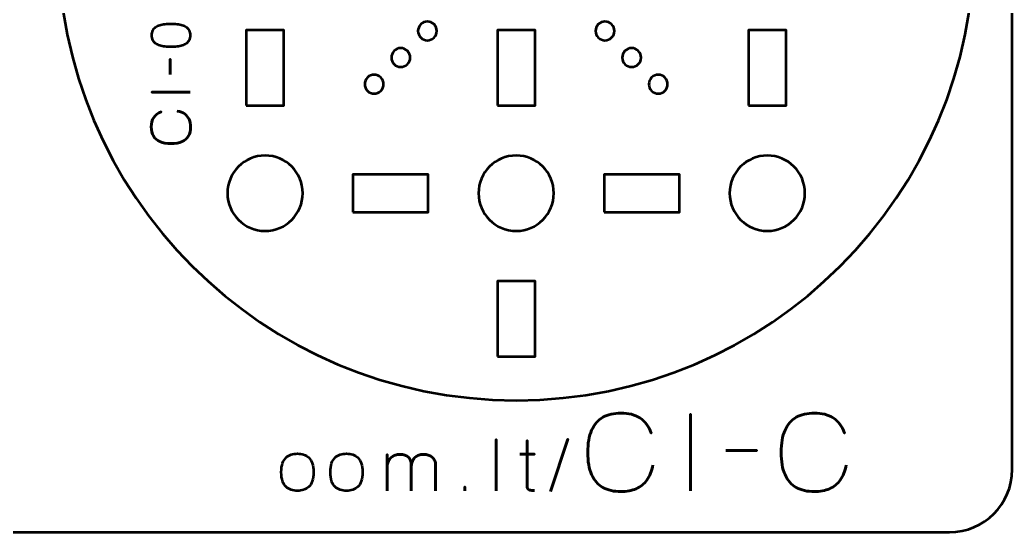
# Model space of a CAD drawing. Header units: centimetres. Extents: x -21 to 0, y -29.7 to 0.
# Drawn here: x -7.9 to 0, y -29.7 to -25.62 of the extents above; entities that cross this region are included whole.
import ezdxf

# ---------------------------------------------------------------- set-up
doc = ezdxf.new("R2010")
doc.units = ezdxf.units.CM
doc.header["$MEASUREMENT"] = 0
doc.layers.add('Layer 1', color=7, linetype='Continuous')

msp = doc.modelspace()

# ---------------------------------------------------------------- linework, layer by layer
at = {"layer": 'Layer 1', "color": 22, "lineweight": 53}
msp.add_open_spline([(-21.00003, -29.19995), (-21.00003, -29.19995), (-21.00003, -0.49992), (-21.00003, -0.49992), (-21.00003, -0.49992), (-21.00003, -0.22295), (-20.77694, 0.00004), (-20.49994, 0.00004), (-20.49994, 0.00004), (-20.49994, 0.00004), (-0.50008, 0.00004), (-0.50008, 0.00004), (-0.50008, 0.00004), (-0.22294, 0.00004), (0.00002, -0.22295), (0.00002, -0.49992), (0.00002, -0.49992), (0.00002, -0.49992), (0.00002, -29.19995), (0.00002, -29.19995), (0.00002, -29.19995), (0.00002, -29.47695), (-0.22294, -29.70004), (-0.50008, -29.70004), (-0.50008, -29.70004), (-0.50008, -29.70004), (-20.49994, -29.70004), (-20.49994, -29.70004), (-20.49994, -29.70004), (-20.77694, -29.70004), (-21.00003, -29.47695), (-21.00003, -29.19995)], degree=3, knots=[0, 0, 0, 0, 0.125, 0.125, 0.125, 0.125, 0.25, 0.25, 0.25, 0.25, 0.375, 0.375, 0.375, 0.375, 0.5, 0.5, 0.5, 0.5, 0.625, 0.625, 0.625, 0.625, 0.75, 0.75, 0.75, 0.75, 0.875, 0.875, 0.875, 0.875, 1, 1, 1, 1], dxfattribs=at)
at = {"layer": 'Layer 1', "color": 2, "lineweight": 53}
msp.add_open_spline([(-7.59998, -24.99996), (-7.59998, -22.98449), (-5.96548, -21.34999), (-3.94996, -21.34999), (-3.94996, -21.34999), (-1.93449, -21.34999), (-0.29998, -22.98449), (-0.29998, -24.99996), (-0.29998, -24.99996), (-0.29998, -27.01548), (-1.93449, -28.64999), (-3.94996, -28.64999), (-3.94996, -28.64999), (-5.96548, -28.64999), (-7.59998, -27.01548), (-7.59998, -24.99996)], degree=3, knots=[0, 0, 0, 0, 0.25, 0.25, 0.25, 0.25, 0.5, 0.5, 0.5, 0.5, 0.75, 0.75, 0.75, 0.75, 1, 1, 1, 1], dxfattribs=at)
at = {"layer": 'Layer 1', "color": 30, "lineweight": 53}
for points, knots in [([(-6.5472, -25.74175), (-6.54727, -25.72694), (-6.54988, -25.71417), (-6.55496, -25.70351), (-6.55496, -25.70351), (-6.56004, -25.69293), (-6.56731, -25.68411), (-6.57655, -25.67706), (-6.57655, -25.67706), (-6.58586, -25.67007), (-6.59687, -25.66457), (-6.60957, -25.66048), (-6.60957, -25.66048), (-6.62227, -25.65645), (-6.63617, -25.65356), (-6.65141, -25.65194), (-6.65141, -25.65194), (-6.66665, -25.65024), (-6.68267, -25.6494), (-6.6996, -25.64947), (-6.6996, -25.64947), (-6.71646, -25.6494), (-6.73248, -25.65024), (-6.74765, -25.65194), (-6.74765, -25.65194), (-6.76282, -25.65356), (-6.77679, -25.65645), (-6.78949, -25.66048), (-6.78949, -25.66048), (-6.80212, -25.66457), (-6.81312, -25.67007), (-6.82251, -25.67706), (-6.82251, -25.67706), (-6.83182, -25.68411), (-6.83909, -25.69293), (-6.84417, -25.70351), (-6.84417, -25.70351), (-6.84932, -25.71417), (-6.85193, -25.72694), (-6.852, -25.74175), (-6.852, -25.74175), (-6.85193, -25.75657), (-6.84932, -25.76934), (-6.84417, -25.78), (-6.84417, -25.78), (-6.83909, -25.79058), (-6.83182, -25.7994), (-6.82251, -25.80645), (-6.82251, -25.80645), (-6.81312, -25.81344), (-6.80212, -25.81894), (-6.78949, -25.82303), (-6.78949, -25.82303), (-6.77679, -25.82706), (-6.76282, -25.82995), (-6.74765, -25.83157), (-6.74765, -25.83157), (-6.73248, -25.83326), (-6.71646, -25.83411), (-6.6996, -25.83404), (-6.6996, -25.83404), (-6.68267, -25.83411), (-6.66665, -25.83326), (-6.65141, -25.83157), (-6.65141, -25.83157), (-6.63617, -25.82995), (-6.62227, -25.82706), (-6.60957, -25.82303), (-6.60957, -25.82303), (-6.59687, -25.81894), (-6.58586, -25.81344), (-6.57655, -25.80645), (-6.57655, -25.80645), (-6.56731, -25.7994), (-6.56004, -25.79058), (-6.55496, -25.78), (-6.55496, -25.78), (-6.54988, -25.76934), (-6.54727, -25.75657), (-6.5472, -25.74175)], [0, 0, 0, 0, 0.05, 0.05, 0.05, 0.05, 0.1, 0.1, 0.1, 0.1, 0.15, 0.15, 0.15, 0.15, 0.2, 0.2, 0.2, 0.2, 0.25, 0.25, 0.25, 0.25, 0.3, 0.3, 0.3, 0.3, 0.35, 0.35, 0.35, 0.35, 0.4, 0.4, 0.4, 0.4, 0.45, 0.45, 0.45, 0.45, 0.5, 0.5, 0.5, 0.5, 0.55, 0.55, 0.55, 0.55, 0.6, 0.6, 0.6, 0.6, 0.65, 0.65, 0.65, 0.65, 0.7, 0.7, 0.7, 0.7, 0.75, 0.75, 0.75, 0.75, 0.8, 0.8, 0.8, 0.8, 0.85, 0.85, 0.85, 0.85, 0.9, 0.9, 0.9, 0.9, 0.95, 0.95, 0.95, 0.95, 1, 1, 1, 1]), ([(-6.5472, -25.74175), (-6.54727, -25.72694), (-6.54988, -25.71417), (-6.55496, -25.70351), (-6.55496, -25.70351), (-6.56004, -25.69293), (-6.56731, -25.68411), (-6.57655, -25.67706), (-6.57655, -25.67706), (-6.58586, -25.67007), (-6.59687, -25.66457), (-6.60957, -25.66048), (-6.60957, -25.66048), (-6.62227, -25.65645), (-6.63617, -25.65356), (-6.65141, -25.65194), (-6.65141, -25.65194), (-6.66665, -25.65024), (-6.68267, -25.6494), (-6.6996, -25.64947), (-6.6996, -25.64947), (-6.71646, -25.6494), (-6.73248, -25.65024), (-6.74765, -25.65194), (-6.74765, -25.65194), (-6.76282, -25.65356), (-6.77679, -25.65645), (-6.78949, -25.66048), (-6.78949, -25.66048), (-6.80212, -25.66457), (-6.81312, -25.67007), (-6.82251, -25.67706), (-6.82251, -25.67706), (-6.83182, -25.68411), (-6.83909, -25.69293), (-6.84417, -25.70351), (-6.84417, -25.70351), (-6.84932, -25.71417), (-6.85193, -25.72694), (-6.852, -25.74175), (-6.852, -25.74175), (-6.85193, -25.75657), (-6.84932, -25.76934), (-6.84417, -25.78), (-6.84417, -25.78), (-6.83909, -25.79058), (-6.83182, -25.7994), (-6.82251, -25.80645), (-6.82251, -25.80645), (-6.81312, -25.81344), (-6.80212, -25.81894), (-6.78949, -25.82303), (-6.78949, -25.82303), (-6.77679, -25.82706), (-6.76282, -25.82995), (-6.74765, -25.83157), (-6.74765, -25.83157), (-6.73248, -25.83326), (-6.71646, -25.83411), (-6.6996, -25.83404), (-6.6996, -25.83404), (-6.68267, -25.83411), (-6.66665, -25.83326), (-6.65141, -25.83157), (-6.65141, -25.83157), (-6.63617, -25.82995), (-6.62227, -25.82706), (-6.60957, -25.82303), (-6.60957, -25.82303), (-6.59687, -25.81894), (-6.58586, -25.81344), (-6.57655, -25.80645), (-6.57655, -25.80645), (-6.56731, -25.7994), (-6.56004, -25.79058), (-6.55496, -25.78), (-6.55496, -25.78), (-6.54988, -25.76934), (-6.54727, -25.75657), (-6.5472, -25.74175)], [0, 0, 0, 0, 0.05, 0.05, 0.05, 0.05, 0.1, 0.1, 0.1, 0.1, 0.15, 0.15, 0.15, 0.15, 0.2, 0.2, 0.2, 0.2, 0.25, 0.25, 0.25, 0.25, 0.3, 0.3, 0.3, 0.3, 0.35, 0.35, 0.35, 0.35, 0.4, 0.4, 0.4, 0.4, 0.45, 0.45, 0.45, 0.45, 0.5, 0.5, 0.5, 0.5, 0.55, 0.55, 0.55, 0.55, 0.6, 0.6, 0.6, 0.6, 0.65, 0.65, 0.65, 0.65, 0.7, 0.7, 0.7, 0.7, 0.75, 0.75, 0.75, 0.75, 0.8, 0.8, 0.8, 0.8, 0.85, 0.85, 0.85, 0.85, 0.9, 0.9, 0.9, 0.9, 0.95, 0.95, 0.95, 0.95, 1, 1, 1, 1]), ([(-6.7068, -26.05417), (-6.7068, -26.05417), (-6.7068, -25.93098), (-6.7068, -25.93098), (-6.7068, -25.93098), (-6.7068, -25.93098), (-6.7068, -26.05417), (-6.7068, -26.05417)], [0, 0, 0, 0, 0.5, 0.5, 0.5, 0.5, 1, 1, 1, 1]), ([(-6.5472, -26.19514), (-6.5472, -26.19514), (-6.85242, -26.19514), (-6.85242, -26.19514), (-6.85242, -26.19514), (-6.85242, -26.19514), (-6.5472, -26.19514), (-6.5472, -26.19514)], [0, 0, 0, 0, 0.5, 0.5, 0.5, 0.5, 1, 1, 1, 1]), ([(-6.64965, -26.345), (-6.62545, -26.34952), (-6.60548, -26.35742), (-6.58982, -26.3685), (-6.58982, -26.3685), (-6.57422, -26.37964), (-6.56265, -26.3939), (-6.5551, -26.41125), (-6.5551, -26.41125), (-6.54755, -26.42854), (-6.54374, -26.44886), (-6.54381, -26.472), (-6.54381, -26.472), (-6.54374, -26.50015), (-6.54918, -26.52407), (-6.56025, -26.54369), (-6.56025, -26.54369), (-6.57126, -26.5633), (-6.58826, -26.57826), (-6.61133, -26.58856), (-6.61133, -26.58856), (-6.63441, -26.59886), (-6.66397, -26.60401), (-6.70002, -26.60408), (-6.70002, -26.60408), (-6.73593, -26.60401), (-6.76543, -26.59886), (-6.7885, -26.58856), (-6.7885, -26.58856), (-6.81157, -26.57826), (-6.82864, -26.5633), (-6.83972, -26.54369), (-6.83972, -26.54369), (-6.8508, -26.52407), (-6.8563, -26.50015), (-6.85623, -26.472), (-6.85623, -26.472), (-6.8563, -26.44187), (-6.84988, -26.41662), (-6.83697, -26.3963), (-6.83697, -26.3963), (-6.82406, -26.37605), (-6.80409, -26.36116), (-6.77707, -26.35178), (-6.77707, -26.35178), (-6.80409, -26.36116), (-6.82406, -26.37605), (-6.83697, -26.3963), (-6.83697, -26.3963), (-6.84988, -26.41662), (-6.8563, -26.44187), (-6.85623, -26.472), (-6.85623, -26.472), (-6.8563, -26.50015), (-6.8508, -26.52407), (-6.83972, -26.54369), (-6.83972, -26.54369), (-6.82864, -26.5633), (-6.81157, -26.57826), (-6.7885, -26.58856), (-6.7885, -26.58856), (-6.76543, -26.59886), (-6.73593, -26.60401), (-6.70002, -26.60408), (-6.70002, -26.60408), (-6.66397, -26.60401), (-6.63441, -26.59886), (-6.61133, -26.58856), (-6.61133, -26.58856), (-6.58826, -26.57826), (-6.57126, -26.5633), (-6.56025, -26.54369), (-6.56025, -26.54369), (-6.54918, -26.52407), (-6.54374, -26.50015), (-6.54381, -26.472), (-6.54381, -26.472), (-6.54374, -26.44886), (-6.54755, -26.42854), (-6.5551, -26.41125), (-6.5551, -26.41125), (-6.56265, -26.3939), (-6.57422, -26.37964), (-6.58982, -26.3685), (-6.58982, -26.3685), (-6.60548, -26.35742), (-6.62545, -26.34952), (-6.64965, -26.345)], [0, 0, 0, 0, 0.0454545, 0.0454545, 0.0454545, 0.0454545, 0.0909091, 0.0909091, 0.0909091, 0.0909091, 0.1363636, 0.1363636, 0.1363636, 0.1363636, 0.1818182, 0.1818182, 0.1818182, 0.1818182, 0.2272727, 0.2272727, 0.2272727, 0.2272727, 0.2727273, 0.2727273, 0.2727273, 0.2727273, 0.3181818, 0.3181818, 0.3181818, 0.3181818, 0.3636364, 0.3636364, 0.3636364, 0.3636364, 0.4090909, 0.4090909, 0.4090909, 0.4090909, 0.4545455, 0.4545455, 0.4545455, 0.4545455, 0.5, 0.5, 0.5, 0.5, 0.5454545, 0.5454545, 0.5454545, 0.5454545, 0.5909091, 0.5909091, 0.5909091, 0.5909091, 0.6363636, 0.6363636, 0.6363636, 0.6363636, 0.6818182, 0.6818182, 0.6818182, 0.6818182, 0.7272727, 0.7272727, 0.7272727, 0.7272727, 0.7727273, 0.7727273, 0.7727273, 0.7727273, 0.8181818, 0.8181818, 0.8181818, 0.8181818, 0.8636364, 0.8636364, 0.8636364, 0.8636364, 0.9090909, 0.9090909, 0.9090909, 0.9090909, 0.9545455, 0.9545455, 0.9545455, 0.9545455, 1, 1, 1, 1]), ([(-2.86186, -29.16503), (-2.87089, -29.21343), (-2.88669, -29.25336), (-2.90885, -29.28469), (-2.90885, -29.28469), (-2.93114, -29.31587), (-2.95965, -29.33902), (-2.99436, -29.35412), (-2.99436, -29.35412), (-3.02893, -29.36921), (-3.06957, -29.37683), (-3.11586, -29.37669), (-3.11586, -29.37669), (-3.17216, -29.37683), (-3.22, -29.36597), (-3.25923, -29.34381), (-3.25923, -29.34381), (-3.29846, -29.3218), (-3.32837, -29.28779), (-3.34898, -29.24165), (-3.34898, -29.24165), (-3.36958, -29.19551), (-3.37988, -29.13638), (-3.38002, -29.06427), (-3.38002, -29.06427), (-3.37988, -28.99245), (-3.36958, -28.93346), (-3.34898, -28.88732), (-3.34898, -28.88732), (-3.32837, -28.84117), (-3.29846, -28.80703), (-3.25923, -28.78487), (-3.25923, -28.78487), (-3.22, -28.76272), (-3.17216, -28.75171), (-3.11586, -28.75185), (-3.11586, -28.75185), (-3.0556, -28.75171), (-3.00509, -28.76455), (-2.96445, -28.79037), (-2.96445, -28.79037), (-2.92395, -28.8162), (-2.89417, -28.85613), (-2.8754, -28.91018), (-2.8754, -28.91018), (-2.89417, -28.85613), (-2.92395, -28.8162), (-2.96445, -28.79037), (-2.96445, -28.79037), (-3.00509, -28.76455), (-3.0556, -28.75171), (-3.11586, -28.75185), (-3.11586, -28.75185), (-3.17216, -28.75171), (-3.22, -28.76272), (-3.25923, -28.78487), (-3.25923, -28.78487), (-3.29846, -28.80703), (-3.32837, -28.84117), (-3.34898, -28.88732), (-3.34898, -28.88732), (-3.36958, -28.93346), (-3.37988, -28.99245), (-3.38002, -29.06427), (-3.38002, -29.06427), (-3.37988, -29.13638), (-3.36958, -29.19551), (-3.34898, -29.24165), (-3.34898, -29.24165), (-3.32837, -29.28779), (-3.29846, -29.3218), (-3.25923, -29.34381), (-3.25923, -29.34381), (-3.22, -29.36597), (-3.17216, -29.37683), (-3.11586, -29.37669), (-3.11586, -29.37669), (-3.06957, -29.37683), (-3.02893, -29.36921), (-2.99436, -29.35412), (-2.99436, -29.35412), (-2.95965, -29.33902), (-2.93114, -29.31587), (-2.90885, -29.28469), (-2.90885, -29.28469), (-2.88669, -29.25336), (-2.87089, -29.21343), (-2.86186, -29.16503)], [0, 0, 0, 0, 0.0454545, 0.0454545, 0.0454545, 0.0454545, 0.0909091, 0.0909091, 0.0909091, 0.0909091, 0.1363636, 0.1363636, 0.1363636, 0.1363636, 0.1818182, 0.1818182, 0.1818182, 0.1818182, 0.2272727, 0.2272727, 0.2272727, 0.2272727, 0.2727273, 0.2727273, 0.2727273, 0.2727273, 0.3181818, 0.3181818, 0.3181818, 0.3181818, 0.3636364, 0.3636364, 0.3636364, 0.3636364, 0.4090909, 0.4090909, 0.4090909, 0.4090909, 0.4545455, 0.4545455, 0.4545455, 0.4545455, 0.5, 0.5, 0.5, 0.5, 0.5454545, 0.5454545, 0.5454545, 0.5454545, 0.5909091, 0.5909091, 0.5909091, 0.5909091, 0.6363636, 0.6363636, 0.6363636, 0.6363636, 0.6818182, 0.6818182, 0.6818182, 0.6818182, 0.7272727, 0.7272727, 0.7272727, 0.7272727, 0.7727273, 0.7727273, 0.7727273, 0.7727273, 0.8181818, 0.8181818, 0.8181818, 0.8181818, 0.8636364, 0.8636364, 0.8636364, 0.8636364, 0.9090909, 0.9090909, 0.9090909, 0.9090909, 0.9545455, 0.9545455, 0.9545455, 0.9545455, 1, 1, 1, 1]), ([(-2.56214, -29.36992), (-2.56214, -29.36992), (-2.56214, -28.75947), (-2.56214, -28.75947), (-2.56214, -28.75947), (-2.56214, -28.75947), (-2.56214, -29.36992), (-2.56214, -29.36992)], [0, 0, 0, 0, 0.5, 0.5, 0.5, 0.5, 1, 1, 1, 1]), ([(-1.32177, -29.16503), (-1.3308, -29.21343), (-1.3466, -29.25336), (-1.36876, -29.28469), (-1.36876, -29.28469), (-1.39105, -29.31587), (-1.41956, -29.33902), (-1.45427, -29.35412), (-1.45427, -29.35412), (-1.48884, -29.36921), (-1.52948, -29.37683), (-1.57577, -29.37669), (-1.57577, -29.37669), (-1.63207, -29.37683), (-1.67991, -29.36597), (-1.71914, -29.34381), (-1.71914, -29.34381), (-1.75837, -29.3218), (-1.78828, -29.28779), (-1.80889, -29.24165), (-1.80889, -29.24165), (-1.82949, -29.19551), (-1.83979, -29.13638), (-1.83993, -29.06427), (-1.83993, -29.06427), (-1.83979, -28.99245), (-1.82949, -28.93346), (-1.80889, -28.88732), (-1.80889, -28.88732), (-1.78828, -28.84117), (-1.75837, -28.80703), (-1.71914, -28.78487), (-1.71914, -28.78487), (-1.67991, -28.76272), (-1.63207, -28.75171), (-1.57577, -28.75185), (-1.57577, -28.75185), (-1.51551, -28.75171), (-1.465, -28.76455), (-1.42436, -28.79037), (-1.42436, -28.79037), (-1.38386, -28.8162), (-1.35408, -28.85613), (-1.33531, -28.91018), (-1.33531, -28.91018), (-1.35408, -28.85613), (-1.38386, -28.8162), (-1.42436, -28.79037), (-1.42436, -28.79037), (-1.465, -28.76455), (-1.51551, -28.75171), (-1.57577, -28.75185), (-1.57577, -28.75185), (-1.63207, -28.75171), (-1.67991, -28.76272), (-1.71914, -28.78487), (-1.71914, -28.78487), (-1.75837, -28.80703), (-1.78828, -28.84117), (-1.80889, -28.88732), (-1.80889, -28.88732), (-1.82949, -28.93346), (-1.83979, -28.99245), (-1.83993, -29.06427), (-1.83993, -29.06427), (-1.83979, -29.13638), (-1.82949, -29.19551), (-1.80889, -29.24165), (-1.80889, -29.24165), (-1.78828, -29.28779), (-1.75837, -29.3218), (-1.71914, -29.34381), (-1.71914, -29.34381), (-1.67991, -29.36597), (-1.63207, -29.37683), (-1.57577, -29.37669), (-1.57577, -29.37669), (-1.52948, -29.37683), (-1.48884, -29.36921), (-1.45427, -29.35412), (-1.45427, -29.35412), (-1.41956, -29.33902), (-1.39105, -29.31587), (-1.36876, -29.28469), (-1.36876, -29.28469), (-1.3466, -29.25336), (-1.3308, -29.21343), (-1.32177, -29.16503)], [0, 0, 0, 0, 0.0454545, 0.0454545, 0.0454545, 0.0454545, 0.0909091, 0.0909091, 0.0909091, 0.0909091, 0.1363636, 0.1363636, 0.1363636, 0.1363636, 0.1818182, 0.1818182, 0.1818182, 0.1818182, 0.2272727, 0.2272727, 0.2272727, 0.2272727, 0.2727273, 0.2727273, 0.2727273, 0.2727273, 0.3181818, 0.3181818, 0.3181818, 0.3181818, 0.3636364, 0.3636364, 0.3636364, 0.3636364, 0.4090909, 0.4090909, 0.4090909, 0.4090909, 0.4545455, 0.4545455, 0.4545455, 0.4545455, 0.5, 0.5, 0.5, 0.5, 0.5454545, 0.5454545, 0.5454545, 0.5454545, 0.5909091, 0.5909091, 0.5909091, 0.5909091, 0.6363636, 0.6363636, 0.6363636, 0.6363636, 0.6818182, 0.6818182, 0.6818182, 0.6818182, 0.7272727, 0.7272727, 0.7272727, 0.7272727, 0.7727273, 0.7727273, 0.7727273, 0.7727273, 0.8181818, 0.8181818, 0.8181818, 0.8181818, 0.8636364, 0.8636364, 0.8636364, 0.8636364, 0.9090909, 0.9090909, 0.9090909, 0.9090909, 0.9545455, 0.9545455, 0.9545455, 0.9545455, 1, 1, 1, 1]), ([(-4.10985, -29.36992), (-4.10985, -29.36992), (-4.10985, -28.96296), (-4.10985, -28.96296), (-4.10985, -28.96296), (-4.10985, -28.96296), (-4.10985, -29.36992), (-4.10985, -29.36992)], [0, 0, 0, 0, 0.5, 0.5, 0.5, 0.5, 1, 1, 1, 1]), ([(-3.80505, -29.3671), (-3.81201, -29.36766), (-3.81897, -29.36785), (-3.82575, -29.36766), (-3.82575, -29.36766), (-3.83252, -29.36747), (-3.83864, -29.36644), (-3.84419, -29.36437), (-3.84419, -29.36437), (-3.84974, -29.36239), (-3.85416, -29.35882), (-3.85754, -29.35374), (-3.85754, -29.35374), (-3.86084, -29.34866), (-3.86253, -29.34142), (-3.86262, -29.3321), (-3.86262, -29.3321), (-3.86262, -29.32768), (-3.86262, -29.32016), (-3.86262, -29.30962), (-3.86262, -29.30962), (-3.86262, -29.29899), (-3.86262, -29.28619), (-3.86262, -29.27105), (-3.86262, -29.27105), (-3.86262, -29.2559), (-3.86262, -29.23935), (-3.86262, -29.22138), (-3.86262, -29.22138), (-3.86262, -29.20341), (-3.86262, -29.18488), (-3.86262, -29.16569), (-3.86262, -29.16569), (-3.86262, -29.1465), (-3.86262, -29.12759), (-3.86262, -29.10887), (-3.86262, -29.10887), (-3.86262, -29.09015), (-3.86262, -29.07255), (-3.86262, -29.056), (-3.86262, -29.056), (-3.86262, -29.03944), (-3.86262, -29.02476), (-3.86262, -29.01207), (-3.86262, -29.01207), (-3.86262, -28.99927), (-3.86262, -28.9893), (-3.86262, -28.98196), (-3.86262, -28.98196), (-3.86262, -28.97472), (-3.86262, -28.97095), (-3.86262, -28.97086), (-3.86262, -28.97086), (-3.86262, -28.97095), (-3.86262, -28.97472), (-3.86262, -28.98196), (-3.86262, -28.98196), (-3.86262, -28.9893), (-3.86262, -28.99927), (-3.86262, -29.01207), (-3.86262, -29.01207), (-3.86262, -29.02476), (-3.86262, -29.03944), (-3.86262, -29.056), (-3.86262, -29.056), (-3.86262, -29.07255), (-3.86262, -29.09015), (-3.86262, -29.10887), (-3.86262, -29.10887), (-3.86262, -29.12759), (-3.86262, -29.1465), (-3.86262, -29.16569), (-3.86262, -29.16569), (-3.86262, -29.18488), (-3.86262, -29.20341), (-3.86262, -29.22138), (-3.86262, -29.22138), (-3.86262, -29.23935), (-3.86262, -29.2559), (-3.86262, -29.27105), (-3.86262, -29.27105), (-3.86262, -29.28619), (-3.86262, -29.29899), (-3.86262, -29.30962), (-3.86262, -29.30962), (-3.86262, -29.32016), (-3.86262, -29.32768), (-3.86262, -29.3321), (-3.86262, -29.3321), (-3.86253, -29.34142), (-3.86084, -29.34866), (-3.85754, -29.35374), (-3.85754, -29.35374), (-3.85416, -29.35882), (-3.84974, -29.36239), (-3.84419, -29.36437), (-3.84419, -29.36437), (-3.83864, -29.36644), (-3.83252, -29.36747), (-3.82575, -29.36766), (-3.82575, -29.36766), (-3.81897, -29.36785), (-3.81201, -29.36766), (-3.80505, -29.3671)], [0, 0, 0, 0, 0.0384615, 0.0384615, 0.0384615, 0.0384615, 0.0769231, 0.0769231, 0.0769231, 0.0769231, 0.1153846, 0.1153846, 0.1153846, 0.1153846, 0.1538462, 0.1538462, 0.1538462, 0.1538462, 0.1923077, 0.1923077, 0.1923077, 0.1923077, 0.2307692, 0.2307692, 0.2307692, 0.2307692, 0.2692308, 0.2692308, 0.2692308, 0.2692308, 0.3076923, 0.3076923, 0.3076923, 0.3076923, 0.3461538, 0.3461538, 0.3461538, 0.3461538, 0.3846154, 0.3846154, 0.3846154, 0.3846154, 0.4230769, 0.4230769, 0.4230769, 0.4230769, 0.4615385, 0.4615385, 0.4615385, 0.4615385, 0.5, 0.5, 0.5, 0.5, 0.5384615, 0.5384615, 0.5384615, 0.5384615, 0.5769231, 0.5769231, 0.5769231, 0.5769231, 0.6153846, 0.6153846, 0.6153846, 0.6153846, 0.6538462, 0.6538462, 0.6538462, 0.6538462, 0.6923077, 0.6923077, 0.6923077, 0.6923077, 0.7307692, 0.7307692, 0.7307692, 0.7307692, 0.7692308, 0.7692308, 0.7692308, 0.7692308, 0.8076923, 0.8076923, 0.8076923, 0.8076923, 0.8461538, 0.8461538, 0.8461538, 0.8461538, 0.8846154, 0.8846154, 0.8846154, 0.8846154, 0.9230769, 0.9230769, 0.9230769, 0.9230769, 0.9615385, 0.9615385, 0.9615385, 0.9615385, 1, 1, 1, 1]), ([(-3.67692, -29.37556), (-3.67692, -29.37556), (-3.53863, -28.95901), (-3.53863, -28.95901), (-3.53863, -28.95901), (-3.53863, -28.95901), (-3.67692, -29.37556), (-3.67692, -29.37556)], [0, 0, 0, 0, 0.5, 0.5, 0.5, 0.5, 1, 1, 1, 1]), ([(-5.69254, -29.36992), (-5.67476, -29.37001), (-5.65821, -29.36776), (-5.64278, -29.36296), (-5.64278, -29.36296), (-5.62735, -29.35816), (-5.61371, -29.35016), (-5.60204, -29.33897), (-5.60204, -29.33897), (-5.59028, -29.32778), (-5.58116, -29.31263), (-5.57448, -29.29344), (-5.57448, -29.29344), (-5.5679, -29.27434), (-5.56451, -29.25054), (-5.56441, -29.22204), (-5.56441, -29.22204), (-5.56451, -29.19363), (-5.5679, -29.16992), (-5.57448, -29.15092), (-5.57448, -29.15092), (-5.58116, -29.13191), (-5.59028, -29.11677), (-5.60204, -29.10557), (-5.60204, -29.10557), (-5.61371, -29.09447), (-5.62735, -29.08648), (-5.64278, -29.08168), (-5.64278, -29.08168), (-5.65821, -29.07688), (-5.67476, -29.07462), (-5.69254, -29.07472), (-5.69254, -29.07472), (-5.71013, -29.07462), (-5.72669, -29.07688), (-5.74212, -29.08168), (-5.74212, -29.08168), (-5.75755, -29.08648), (-5.77109, -29.09447), (-5.78285, -29.10557), (-5.78285, -29.10557), (-5.79461, -29.11677), (-5.80383, -29.13191), (-5.81051, -29.15092), (-5.81051, -29.15092), (-5.81719, -29.16992), (-5.82058, -29.19363), (-5.82067, -29.22204), (-5.82067, -29.22204), (-5.82058, -29.25054), (-5.81719, -29.27434), (-5.81051, -29.29344), (-5.81051, -29.29344), (-5.80383, -29.31263), (-5.79461, -29.32778), (-5.78285, -29.33897), (-5.78285, -29.33897), (-5.77109, -29.35016), (-5.75755, -29.35816), (-5.74212, -29.36296), (-5.74212, -29.36296), (-5.72669, -29.36776), (-5.71013, -29.37001), (-5.69254, -29.36992)], [0, 0, 0, 0, 0.0625, 0.0625, 0.0625, 0.0625, 0.125, 0.125, 0.125, 0.125, 0.1875, 0.1875, 0.1875, 0.1875, 0.25, 0.25, 0.25, 0.25, 0.3125, 0.3125, 0.3125, 0.3125, 0.375, 0.375, 0.375, 0.375, 0.4375, 0.4375, 0.4375, 0.4375, 0.5, 0.5, 0.5, 0.5, 0.5625, 0.5625, 0.5625, 0.5625, 0.625, 0.625, 0.625, 0.625, 0.6875, 0.6875, 0.6875, 0.6875, 0.75, 0.75, 0.75, 0.75, 0.8125, 0.8125, 0.8125, 0.8125, 0.875, 0.875, 0.875, 0.875, 0.9375, 0.9375, 0.9375, 0.9375, 1, 1, 1, 1]), ([(-5.69254, -29.36992), (-5.67476, -29.37001), (-5.65821, -29.36776), (-5.64278, -29.36296), (-5.64278, -29.36296), (-5.62735, -29.35816), (-5.61371, -29.35016), (-5.60204, -29.33897), (-5.60204, -29.33897), (-5.59028, -29.32778), (-5.58116, -29.31263), (-5.57448, -29.29344), (-5.57448, -29.29344), (-5.5679, -29.27434), (-5.56451, -29.25054), (-5.56441, -29.22204), (-5.56441, -29.22204), (-5.56451, -29.19363), (-5.5679, -29.16992), (-5.57448, -29.15092), (-5.57448, -29.15092), (-5.58116, -29.13191), (-5.59028, -29.11677), (-5.60204, -29.10557), (-5.60204, -29.10557), (-5.61371, -29.09447), (-5.62735, -29.08648), (-5.64278, -29.08168), (-5.64278, -29.08168), (-5.65821, -29.07688), (-5.67476, -29.07462), (-5.69254, -29.07472), (-5.69254, -29.07472), (-5.71013, -29.07462), (-5.72669, -29.07688), (-5.74212, -29.08168), (-5.74212, -29.08168), (-5.75755, -29.08648), (-5.77109, -29.09447), (-5.78285, -29.10557), (-5.78285, -29.10557), (-5.79461, -29.11677), (-5.80383, -29.13191), (-5.81051, -29.15092), (-5.81051, -29.15092), (-5.81719, -29.16992), (-5.82058, -29.19363), (-5.82067, -29.22204), (-5.82067, -29.22204), (-5.82058, -29.25054), (-5.81719, -29.27434), (-5.81051, -29.29344), (-5.81051, -29.29344), (-5.80383, -29.31263), (-5.79461, -29.32778), (-5.78285, -29.33897), (-5.78285, -29.33897), (-5.77109, -29.35016), (-5.75755, -29.35816), (-5.74212, -29.36296), (-5.74212, -29.36296), (-5.72669, -29.36776), (-5.71013, -29.37001), (-5.69254, -29.36992)], [0, 0, 0, 0, 0.0625, 0.0625, 0.0625, 0.0625, 0.125, 0.125, 0.125, 0.125, 0.1875, 0.1875, 0.1875, 0.1875, 0.25, 0.25, 0.25, 0.25, 0.3125, 0.3125, 0.3125, 0.3125, 0.375, 0.375, 0.375, 0.375, 0.4375, 0.4375, 0.4375, 0.4375, 0.5, 0.5, 0.5, 0.5, 0.5625, 0.5625, 0.5625, 0.5625, 0.625, 0.625, 0.625, 0.625, 0.6875, 0.6875, 0.6875, 0.6875, 0.75, 0.75, 0.75, 0.75, 0.8125, 0.8125, 0.8125, 0.8125, 0.875, 0.875, 0.875, 0.875, 0.9375, 0.9375, 0.9375, 0.9375, 1, 1, 1, 1]), ([(-5.30195, -29.36992), (-5.28417, -29.37001), (-5.26762, -29.36776), (-5.25219, -29.36296), (-5.25219, -29.36296), (-5.23676, -29.35816), (-5.22312, -29.35016), (-5.21145, -29.33897), (-5.21145, -29.33897), (-5.19969, -29.32778), (-5.19057, -29.31263), (-5.18389, -29.29344), (-5.18389, -29.29344), (-5.17731, -29.27434), (-5.17392, -29.25054), (-5.17382, -29.22204), (-5.17382, -29.22204), (-5.17392, -29.19363), (-5.17731, -29.16992), (-5.18389, -29.15092), (-5.18389, -29.15092), (-5.19057, -29.13191), (-5.19969, -29.11677), (-5.21145, -29.10557), (-5.21145, -29.10557), (-5.22312, -29.09447), (-5.23676, -29.08648), (-5.25219, -29.08168), (-5.25219, -29.08168), (-5.26762, -29.07688), (-5.28417, -29.07462), (-5.30195, -29.07472), (-5.30195, -29.07472), (-5.31954, -29.07462), (-5.3361, -29.07688), (-5.35153, -29.08168), (-5.35153, -29.08168), (-5.36696, -29.08648), (-5.3805, -29.09447), (-5.39226, -29.10557), (-5.39226, -29.10557), (-5.40402, -29.11677), (-5.41324, -29.13191), (-5.41992, -29.15092), (-5.41992, -29.15092), (-5.4266, -29.16992), (-5.42999, -29.19363), (-5.43008, -29.22204), (-5.43008, -29.22204), (-5.42999, -29.25054), (-5.4266, -29.27434), (-5.41992, -29.29344), (-5.41992, -29.29344), (-5.41324, -29.31263), (-5.40402, -29.32778), (-5.39226, -29.33897), (-5.39226, -29.33897), (-5.3805, -29.35016), (-5.36696, -29.35816), (-5.35153, -29.36296), (-5.35153, -29.36296), (-5.3361, -29.36776), (-5.31954, -29.37001), (-5.30195, -29.36992)], [0, 0, 0, 0, 0.0625, 0.0625, 0.0625, 0.0625, 0.125, 0.125, 0.125, 0.125, 0.1875, 0.1875, 0.1875, 0.1875, 0.25, 0.25, 0.25, 0.25, 0.3125, 0.3125, 0.3125, 0.3125, 0.375, 0.375, 0.375, 0.375, 0.4375, 0.4375, 0.4375, 0.4375, 0.5, 0.5, 0.5, 0.5, 0.5625, 0.5625, 0.5625, 0.5625, 0.625, 0.625, 0.625, 0.625, 0.6875, 0.6875, 0.6875, 0.6875, 0.75, 0.75, 0.75, 0.75, 0.8125, 0.8125, 0.8125, 0.8125, 0.875, 0.875, 0.875, 0.875, 0.9375, 0.9375, 0.9375, 0.9375, 1, 1, 1, 1]), ([(-5.30195, -29.36992), (-5.28417, -29.37001), (-5.26762, -29.36776), (-5.25219, -29.36296), (-5.25219, -29.36296), (-5.23676, -29.35816), (-5.22312, -29.35016), (-5.21145, -29.33897), (-5.21145, -29.33897), (-5.19969, -29.32778), (-5.19057, -29.31263), (-5.18389, -29.29344), (-5.18389, -29.29344), (-5.17731, -29.27434), (-5.17392, -29.25054), (-5.17382, -29.22204), (-5.17382, -29.22204), (-5.17392, -29.19363), (-5.17731, -29.16992), (-5.18389, -29.15092), (-5.18389, -29.15092), (-5.19057, -29.13191), (-5.19969, -29.11677), (-5.21145, -29.10557), (-5.21145, -29.10557), (-5.22312, -29.09447), (-5.23676, -29.08648), (-5.25219, -29.08168), (-5.25219, -29.08168), (-5.26762, -29.07688), (-5.28417, -29.07462), (-5.30195, -29.07472), (-5.30195, -29.07472), (-5.31954, -29.07462), (-5.3361, -29.07688), (-5.35153, -29.08168), (-5.35153, -29.08168), (-5.36696, -29.08648), (-5.3805, -29.09447), (-5.39226, -29.10557), (-5.39226, -29.10557), (-5.40402, -29.11677), (-5.41324, -29.13191), (-5.41992, -29.15092), (-5.41992, -29.15092), (-5.4266, -29.16992), (-5.42999, -29.19363), (-5.43008, -29.22204), (-5.43008, -29.22204), (-5.42999, -29.25054), (-5.4266, -29.27434), (-5.41992, -29.29344), (-5.41992, -29.29344), (-5.41324, -29.31263), (-5.40402, -29.32778), (-5.39226, -29.33897), (-5.39226, -29.33897), (-5.3805, -29.35016), (-5.36696, -29.35816), (-5.35153, -29.36296), (-5.35153, -29.36296), (-5.3361, -29.36776), (-5.31954, -29.37001), (-5.30195, -29.36992)], [0, 0, 0, 0, 0.0625, 0.0625, 0.0625, 0.0625, 0.125, 0.125, 0.125, 0.125, 0.1875, 0.1875, 0.1875, 0.1875, 0.25, 0.25, 0.25, 0.25, 0.3125, 0.3125, 0.3125, 0.3125, 0.375, 0.375, 0.375, 0.375, 0.4375, 0.4375, 0.4375, 0.4375, 0.5, 0.5, 0.5, 0.5, 0.5625, 0.5625, 0.5625, 0.5625, 0.625, 0.625, 0.625, 0.625, 0.6875, 0.6875, 0.6875, 0.6875, 0.75, 0.75, 0.75, 0.75, 0.8125, 0.8125, 0.8125, 0.8125, 0.875, 0.875, 0.875, 0.875, 0.9375, 0.9375, 0.9375, 0.9375, 1, 1, 1, 1]), ([(-4.78606, -29.36992), (-4.78606, -29.36983), (-4.78606, -29.3671), (-4.78606, -29.36174), (-4.78606, -29.36174), (-4.78606, -29.35647), (-4.78606, -29.34922), (-4.78606, -29.3401), (-4.78606, -29.3401), (-4.78606, -29.33088), (-4.78606, -29.32053), (-4.78606, -29.30887), (-4.78606, -29.30887), (-4.78606, -29.2973), (-4.78606, -29.28516), (-4.78606, -29.27237), (-4.78606, -29.27237), (-4.78606, -29.25967), (-4.78606, -29.24715), (-4.78606, -29.23474), (-4.78606, -29.23474), (-4.78606, -29.22232), (-4.78606, -29.21065), (-4.78606, -29.19993), (-4.78606, -29.19993), (-4.78606, -29.18911), (-4.78606, -29.17989), (-4.78606, -29.17208), (-4.78606, -29.17208), (-4.78606, -29.16437), (-4.78606, -29.15882), (-4.78606, -29.15543), (-4.78606, -29.15543), (-4.78596, -29.15016), (-4.78681, -29.14424), (-4.78841, -29.13775), (-4.78841, -29.13775), (-4.79001, -29.13116), (-4.79274, -29.12458), (-4.79659, -29.11799), (-4.79659, -29.11799), (-4.80045, -29.11131), (-4.80581, -29.1052), (-4.81249, -29.09955), (-4.81249, -29.09955), (-4.81926, -29.09391), (-4.82773, -29.08939), (-4.83789, -29.08591), (-4.83789, -29.08591), (-4.84815, -29.08243), (-4.86037, -29.08055), (-4.87467, -29.08036), (-4.87467, -29.08036), (-4.88897, -29.08036), (-4.90177, -29.08234), (-4.91296, -29.08629), (-4.91296, -29.08629), (-4.92425, -29.09033), (-4.93394, -29.09588), (-4.94222, -29.10294), (-4.94222, -29.10294), (-4.9504, -29.11), (-4.95727, -29.11809), (-4.96263, -29.1273), (-4.96263, -29.1273), (-4.96799, -29.13643), (-4.97195, -29.14612), (-4.97458, -29.15647), (-4.97458, -29.15647), (-4.97721, -29.16672), (-4.97853, -29.17716), (-4.97853, -29.18761), (-4.97853, -29.18761), (-4.97853, -29.17716), (-4.97721, -29.16672), (-4.97458, -29.15647), (-4.97458, -29.15647), (-4.97195, -29.14612), (-4.96799, -29.13643), (-4.96263, -29.1273), (-4.96263, -29.1273), (-4.95727, -29.11809), (-4.9504, -29.11), (-4.94222, -29.10294), (-4.94222, -29.10294), (-4.93394, -29.09588), (-4.92425, -29.09033), (-4.91296, -29.08629), (-4.91296, -29.08629), (-4.90177, -29.08234), (-4.88897, -29.08036), (-4.87467, -29.08036), (-4.87467, -29.08036), (-4.86037, -29.08055), (-4.84815, -29.08243), (-4.83789, -29.08591), (-4.83789, -29.08591), (-4.82773, -29.08939), (-4.81926, -29.09391), (-4.81249, -29.09955), (-4.81249, -29.09955), (-4.80581, -29.1052), (-4.80045, -29.11131), (-4.79659, -29.11799), (-4.79659, -29.11799), (-4.79274, -29.12458), (-4.79001, -29.13116), (-4.78841, -29.13775), (-4.78841, -29.13775), (-4.78681, -29.14424), (-4.78596, -29.15016), (-4.78606, -29.15543), (-4.78606, -29.15543), (-4.78606, -29.15882), (-4.78606, -29.16437), (-4.78606, -29.17208), (-4.78606, -29.17208), (-4.78606, -29.17989), (-4.78606, -29.18911), (-4.78606, -29.19993), (-4.78606, -29.19993), (-4.78606, -29.21065), (-4.78606, -29.22232), (-4.78606, -29.23474), (-4.78606, -29.23474), (-4.78606, -29.24715), (-4.78606, -29.25967), (-4.78606, -29.27237), (-4.78606, -29.27237), (-4.78606, -29.28516), (-4.78606, -29.2973), (-4.78606, -29.30887), (-4.78606, -29.30887), (-4.78606, -29.32053), (-4.78606, -29.33088), (-4.78606, -29.3401), (-4.78606, -29.3401), (-4.78606, -29.34922), (-4.78606, -29.35647), (-4.78606, -29.36174), (-4.78606, -29.36174), (-4.78606, -29.3671), (-4.78606, -29.36983), (-4.78606, -29.36992)], [0, 0, 0, 0, 0.0277778, 0.0277778, 0.0277778, 0.0277778, 0.0555556, 0.0555556, 0.0555556, 0.0555556, 0.0833333, 0.0833333, 0.0833333, 0.0833333, 0.1111111, 0.1111111, 0.1111111, 0.1111111, 0.1388889, 0.1388889, 0.1388889, 0.1388889, 0.1666667, 0.1666667, 0.1666667, 0.1666667, 0.1944444, 0.1944444, 0.1944444, 0.1944444, 0.2222222, 0.2222222, 0.2222222, 0.2222222, 0.25, 0.25, 0.25, 0.25, 0.2777778, 0.2777778, 0.2777778, 0.2777778, 0.3055556, 0.3055556, 0.3055556, 0.3055556, 0.3333333, 0.3333333, 0.3333333, 0.3333333, 0.3611111, 0.3611111, 0.3611111, 0.3611111, 0.3888889, 0.3888889, 0.3888889, 0.3888889, 0.4166667, 0.4166667, 0.4166667, 0.4166667, 0.4444444, 0.4444444, 0.4444444, 0.4444444, 0.4722222, 0.4722222, 0.4722222, 0.4722222, 0.5, 0.5, 0.5, 0.5, 0.5277778, 0.5277778, 0.5277778, 0.5277778, 0.5555556, 0.5555556, 0.5555556, 0.5555556, 0.5833333, 0.5833333, 0.5833333, 0.5833333, 0.6111111, 0.6111111, 0.6111111, 0.6111111, 0.6388889, 0.6388889, 0.6388889, 0.6388889, 0.6666667, 0.6666667, 0.6666667, 0.6666667, 0.6944444, 0.6944444, 0.6944444, 0.6944444, 0.7222222, 0.7222222, 0.7222222, 0.7222222, 0.75, 0.75, 0.75, 0.75, 0.7777778, 0.7777778, 0.7777778, 0.7777778, 0.8055556, 0.8055556, 0.8055556, 0.8055556, 0.8333333, 0.8333333, 0.8333333, 0.8333333, 0.8611111, 0.8611111, 0.8611111, 0.8611111, 0.8888889, 0.8888889, 0.8888889, 0.8888889, 0.9166667, 0.9166667, 0.9166667, 0.9166667, 0.9444444, 0.9444444, 0.9444444, 0.9444444, 0.9722222, 0.9722222, 0.9722222, 0.9722222, 1, 1, 1, 1]), ([(-4.97853, -29.36992), (-4.97853, -29.36992), (-4.97853, -29.08036), (-4.97853, -29.08036), (-4.97853, -29.08036), (-4.97853, -29.08036), (-4.97853, -29.36992), (-4.97853, -29.36992)], [0, 0, 0, 0, 0.5, 0.5, 0.5, 0.5, 1, 1, 1, 1]), ([(-4.59189, -29.36992), (-4.59189, -29.36983), (-4.59189, -29.3671), (-4.59189, -29.36174), (-4.59189, -29.36174), (-4.59189, -29.35647), (-4.59189, -29.34922), (-4.59189, -29.3401), (-4.59189, -29.3401), (-4.59189, -29.33088), (-4.59189, -29.32053), (-4.59189, -29.30887), (-4.59189, -29.30887), (-4.59189, -29.2973), (-4.59189, -29.28516), (-4.59189, -29.27237), (-4.59189, -29.27237), (-4.59189, -29.25967), (-4.59189, -29.24715), (-4.59189, -29.23474), (-4.59189, -29.23474), (-4.59189, -29.22232), (-4.59189, -29.21065), (-4.59189, -29.19993), (-4.59189, -29.19993), (-4.59189, -29.18911), (-4.59189, -29.17989), (-4.59189, -29.17208), (-4.59189, -29.17208), (-4.59189, -29.16437), (-4.59189, -29.15882), (-4.59189, -29.15543), (-4.59189, -29.15543), (-4.59189, -29.15016), (-4.59292, -29.14424), (-4.59509, -29.13775), (-4.59509, -29.13775), (-4.59716, -29.13116), (-4.60054, -29.12458), (-4.60525, -29.11799), (-4.60525, -29.11799), (-4.60986, -29.11131), (-4.61597, -29.1052), (-4.6235, -29.09955), (-4.6235, -29.09955), (-4.63102, -29.09391), (-4.64015, -29.08939), (-4.65087, -29.08591), (-4.65087, -29.08591), (-4.6616, -29.08243), (-4.67411, -29.08055), (-4.68841, -29.08036), (-4.68841, -29.08036), (-4.70271, -29.08036), (-4.71531, -29.08234), (-4.72613, -29.08629), (-4.72613, -29.08629), (-4.73686, -29.09033), (-4.74608, -29.09588), (-4.75379, -29.10294), (-4.75379, -29.10294), (-4.76141, -29.11), (-4.76752, -29.11809), (-4.77232, -29.1273), (-4.77232, -29.1273), (-4.77712, -29.13643), (-4.7806, -29.14612), (-4.78276, -29.15647), (-4.78276, -29.15647), (-4.78502, -29.16672), (-4.78606, -29.17716), (-4.78606, -29.18761), (-4.78606, -29.18761), (-4.78606, -29.17716), (-4.78502, -29.16672), (-4.78276, -29.15647), (-4.78276, -29.15647), (-4.7806, -29.14612), (-4.77712, -29.13643), (-4.77232, -29.1273), (-4.77232, -29.1273), (-4.76752, -29.11809), (-4.76141, -29.11), (-4.75379, -29.10294), (-4.75379, -29.10294), (-4.74608, -29.09588), (-4.73686, -29.09033), (-4.72613, -29.08629), (-4.72613, -29.08629), (-4.71531, -29.08234), (-4.70271, -29.08036), (-4.68841, -29.08036), (-4.68841, -29.08036), (-4.67411, -29.08055), (-4.6616, -29.08243), (-4.65087, -29.08591), (-4.65087, -29.08591), (-4.64015, -29.08939), (-4.63102, -29.09391), (-4.6235, -29.09955), (-4.6235, -29.09955), (-4.61597, -29.1052), (-4.60986, -29.11131), (-4.60525, -29.11799), (-4.60525, -29.11799), (-4.60054, -29.12458), (-4.59716, -29.13116), (-4.59509, -29.13775), (-4.59509, -29.13775), (-4.59292, -29.14424), (-4.59189, -29.15016), (-4.59189, -29.15543), (-4.59189, -29.15543), (-4.59189, -29.15882), (-4.59189, -29.16437), (-4.59189, -29.17208), (-4.59189, -29.17208), (-4.59189, -29.17989), (-4.59189, -29.18911), (-4.59189, -29.19993), (-4.59189, -29.19993), (-4.59189, -29.21065), (-4.59189, -29.22232), (-4.59189, -29.23474), (-4.59189, -29.23474), (-4.59189, -29.24715), (-4.59189, -29.25967), (-4.59189, -29.27237), (-4.59189, -29.27237), (-4.59189, -29.28516), (-4.59189, -29.2973), (-4.59189, -29.30887), (-4.59189, -29.30887), (-4.59189, -29.32053), (-4.59189, -29.33088), (-4.59189, -29.3401), (-4.59189, -29.3401), (-4.59189, -29.34922), (-4.59189, -29.35647), (-4.59189, -29.36174), (-4.59189, -29.36174), (-4.59189, -29.3671), (-4.59189, -29.36983), (-4.59189, -29.36992)], [0, 0, 0, 0, 0.0277778, 0.0277778, 0.0277778, 0.0277778, 0.0555556, 0.0555556, 0.0555556, 0.0555556, 0.0833333, 0.0833333, 0.0833333, 0.0833333, 0.1111111, 0.1111111, 0.1111111, 0.1111111, 0.1388889, 0.1388889, 0.1388889, 0.1388889, 0.1666667, 0.1666667, 0.1666667, 0.1666667, 0.1944444, 0.1944444, 0.1944444, 0.1944444, 0.2222222, 0.2222222, 0.2222222, 0.2222222, 0.25, 0.25, 0.25, 0.25, 0.2777778, 0.2777778, 0.2777778, 0.2777778, 0.3055556, 0.3055556, 0.3055556, 0.3055556, 0.3333333, 0.3333333, 0.3333333, 0.3333333, 0.3611111, 0.3611111, 0.3611111, 0.3611111, 0.3888889, 0.3888889, 0.3888889, 0.3888889, 0.4166667, 0.4166667, 0.4166667, 0.4166667, 0.4444444, 0.4444444, 0.4444444, 0.4444444, 0.4722222, 0.4722222, 0.4722222, 0.4722222, 0.5, 0.5, 0.5, 0.5, 0.5277778, 0.5277778, 0.5277778, 0.5277778, 0.5555556, 0.5555556, 0.5555556, 0.5555556, 0.5833333, 0.5833333, 0.5833333, 0.5833333, 0.6111111, 0.6111111, 0.6111111, 0.6111111, 0.6388889, 0.6388889, 0.6388889, 0.6388889, 0.6666667, 0.6666667, 0.6666667, 0.6666667, 0.6944444, 0.6944444, 0.6944444, 0.6944444, 0.7222222, 0.7222222, 0.7222222, 0.7222222, 0.75, 0.75, 0.75, 0.75, 0.7777778, 0.7777778, 0.7777778, 0.7777778, 0.8055556, 0.8055556, 0.8055556, 0.8055556, 0.8333333, 0.8333333, 0.8333333, 0.8333333, 0.8611111, 0.8611111, 0.8611111, 0.8611111, 0.8888889, 0.8888889, 0.8888889, 0.8888889, 0.9166667, 0.9166667, 0.9166667, 0.9166667, 0.9444444, 0.9444444, 0.9444444, 0.9444444, 0.9722222, 0.9722222, 0.9722222, 0.9722222, 1, 1, 1, 1]), ([(-3.92189, -29.07754), (-3.92189, -29.07754), (-3.80392, -29.07754), (-3.80392, -29.07754), (-3.80392, -29.07754), (-3.80392, -29.07754), (-3.92189, -29.07754), (-3.92189, -29.07754)], [0, 0, 0, 0, 0.5, 0.5, 0.5, 0.5, 1, 1, 1, 1]), ([(-2.2802, -29.05073), (-2.2802, -29.05073), (-2.03382, -29.05073), (-2.03382, -29.05073), (-2.03382, -29.05073), (-2.03382, -29.05073), (-2.2802, -29.05073), (-2.2802, -29.05073)], [0, 0, 0, 0, 0.5, 0.5, 0.5, 0.5, 1, 1, 1, 1]), ([(-4.35877, -29.36992), (-4.35877, -29.36992), (-4.35877, -29.33888), (-4.35877, -29.33888), (-4.35877, -29.33888), (-4.35877, -29.33888), (-4.35877, -29.36992), (-4.35877, -29.36992)], [0, 0, 0, 0, 0.5, 0.5, 0.5, 0.5, 1, 1, 1, 1])]:
    msp.add_open_spline(points, degree=3, knots=knots, dxfattribs=at)
at = {"layer": 'Layer 1', "color": 250, "lineweight": 53}
for points in [[(-4.71014, -25.65403), (-4.68086, -25.62475), (-4.63336, -25.62475), (-4.60408, -25.65403), (-4.60408, -25.65403), (-4.5748, -25.68331), (-4.5748, -25.73082), (-4.60408, -25.7601), (-4.60408, -25.7601), (-4.63336, -25.78938), (-4.68086, -25.78938), (-4.71014, -25.7601), (-4.71014, -25.7601), (-4.73942, -25.73082), (-4.73942, -25.68331), (-4.71014, -25.65403)], [(-4.71014, -25.65403), (-4.68086, -25.62475), (-4.63336, -25.62475), (-4.60408, -25.65403), (-4.60408, -25.65403), (-4.5748, -25.68331), (-4.5748, -25.73082), (-4.60408, -25.7601), (-4.60408, -25.7601), (-4.63336, -25.78938), (-4.68086, -25.78938), (-4.71014, -25.7601), (-4.71014, -25.7601), (-4.73942, -25.73082), (-4.73942, -25.68331), (-4.71014, -25.65403)], [(-3.29593, -25.7601), (-3.32521, -25.73082), (-3.32521, -25.68331), (-3.29593, -25.65403), (-3.29593, -25.65403), (-3.26665, -25.62475), (-3.21914, -25.62475), (-3.18986, -25.65403), (-3.18986, -25.65403), (-3.16058, -25.68331), (-3.16058, -25.73082), (-3.18986, -25.7601), (-3.18986, -25.7601), (-3.21914, -25.78938), (-3.26665, -25.78938), (-3.29593, -25.7601)], [(-3.29593, -25.7601), (-3.32521, -25.73082), (-3.32521, -25.68331), (-3.29593, -25.65403), (-3.29593, -25.65403), (-3.26665, -25.62475), (-3.21914, -25.62475), (-3.18986, -25.65403), (-3.18986, -25.65403), (-3.16058, -25.68331), (-3.16058, -25.73082), (-3.18986, -25.7601), (-3.18986, -25.7601), (-3.21914, -25.78938), (-3.26665, -25.78938), (-3.29593, -25.7601)], [(-4.92228, -25.86617), (-4.893, -25.83689), (-4.84549, -25.83689), (-4.81621, -25.86617), (-4.81621, -25.86617), (-4.78693, -25.89545), (-4.78693, -25.94295), (-4.81621, -25.97223), (-4.81621, -25.97223), (-4.84549, -26.00151), (-4.893, -26.00151), (-4.92228, -25.97223), (-4.92228, -25.97223), (-4.95156, -25.94295), (-4.95156, -25.89545), (-4.92228, -25.86617)], [(-3.0838, -25.97223), (-3.11308, -25.94295), (-3.11308, -25.89545), (-3.0838, -25.86617), (-3.0838, -25.86617), (-3.05452, -25.83689), (-3.00701, -25.83689), (-2.97773, -25.86617), (-2.97773, -25.86617), (-2.94845, -25.89545), (-2.94845, -25.94295), (-2.97773, -25.97223), (-2.97773, -25.97223), (-3.00701, -26.00151), (-3.05452, -26.00151), (-3.0838, -25.97223)], [(-5.13441, -26.0783), (-5.10513, -26.04902), (-5.05762, -26.04902), (-5.02834, -26.0783), (-5.02834, -26.0783), (-4.99906, -26.10758), (-4.99906, -26.15508), (-5.02834, -26.18436), (-5.02834, -26.18436), (-5.05762, -26.21364), (-5.10513, -26.21364), (-5.13441, -26.18436), (-5.13441, -26.18436), (-5.16369, -26.15508), (-5.16369, -26.10758), (-5.13441, -26.0783)], [(-2.87167, -26.18436), (-2.90095, -26.15508), (-2.90095, -26.10758), (-2.87167, -26.0783), (-2.87167, -26.0783), (-2.84239, -26.04902), (-2.79488, -26.04902), (-2.7656, -26.0783), (-2.7656, -26.0783), (-2.73632, -26.10758), (-2.73632, -26.15508), (-2.7656, -26.18436), (-2.7656, -26.18436), (-2.79488, -26.21364), (-2.84239, -26.21364), (-2.87167, -26.18436)]]:
    msp.add_open_spline(points, degree=3, knots=[0, 0, 0, 0, 0.25, 0.25, 0.25, 0.25, 0.5, 0.5, 0.5, 0.5, 0.75, 0.75, 0.75, 0.75, 1, 1, 1, 1], dxfattribs=at)
at = {"layer": 'Layer 1', "lineweight": 53}
for points in [[(-6.10005, -26.29998), (-6.10005, -26.29998), (-6.10005, -25.69997), (-6.10005, -25.69997), (-6.10005, -25.69997), (-6.10005, -25.69997), (-5.80005, -25.69997), (-5.80005, -25.69997), (-5.80005, -25.69997), (-5.80005, -25.69997), (-5.80005, -26.29998), (-5.80005, -26.29998), (-5.80005, -26.29998), (-5.80005, -26.29998), (-6.10005, -26.29998), (-6.10005, -26.29998)], [(-4.10012, -26.29998), (-4.10012, -26.29998), (-4.10012, -25.69997), (-4.10012, -25.69997), (-4.10012, -25.69997), (-4.10012, -25.69997), (-3.80012, -25.69997), (-3.80012, -25.69997), (-3.80012, -25.69997), (-3.80012, -25.69997), (-3.80012, -26.29998), (-3.80012, -26.29998), (-3.80012, -26.29998), (-3.80012, -26.29998), (-4.10012, -26.29998), (-4.10012, -26.29998)], [(-2.10002, -26.29998), (-2.10002, -26.29998), (-2.10002, -25.69997), (-2.10002, -25.69997), (-2.10002, -25.69997), (-2.10002, -25.69997), (-1.80001, -25.69997), (-1.80001, -25.69997), (-1.80001, -25.69997), (-1.80001, -25.69997), (-1.80001, -26.29998), (-1.80001, -26.29998), (-1.80001, -26.29998), (-1.80001, -26.29998), (-2.10002, -26.29998), (-2.10002, -26.29998)], [(-5.94998, -26.69988), (-5.78435, -26.69988), (-5.64997, -26.83426), (-5.64997, -26.99989), (-5.64997, -26.99989), (-5.64997, -27.16566), (-5.78435, -27.29989), (-5.94998, -27.29989), (-5.94998, -27.29989), (-6.11575, -27.29989), (-6.24998, -27.16566), (-6.24998, -26.99989), (-6.24998, -26.99989), (-6.24998, -26.83426), (-6.11575, -26.69988), (-5.94998, -26.69988)], [(-3.95004, -26.69988), (-3.78439, -26.69988), (-3.65005, -26.83426), (-3.65005, -26.99989), (-3.65005, -26.99989), (-3.65005, -27.16566), (-3.78439, -27.29989), (-3.95004, -27.29989), (-3.95004, -27.29989), (-4.11567, -27.29989), (-4.25005, -27.16566), (-4.25005, -26.99989), (-4.25005, -26.99989), (-4.25005, -26.83426), (-4.11567, -26.69988), (-3.95004, -26.69988)], [(-1.95009, -26.69988), (-1.78432, -26.69988), (-1.65008, -26.83426), (-1.65008, -26.99989), (-1.65008, -26.99989), (-1.65008, -27.16566), (-1.78432, -27.29989), (-1.95009, -27.29989), (-1.95009, -27.29989), (-2.11575, -27.29989), (-2.25009, -27.16566), (-2.25009, -26.99989), (-2.25009, -26.99989), (-2.25009, -26.83426), (-2.11575, -26.69988), (-1.95009, -26.69988)], [(-5.25007, -27.14996), (-5.25007, -27.14996), (-5.25007, -26.84996), (-5.25007, -26.84996), (-5.25007, -26.84996), (-5.25007, -26.84996), (-4.65006, -26.84996), (-4.65006, -26.84996), (-4.65006, -26.84996), (-4.65006, -26.84996), (-4.65006, -27.14996), (-4.65006, -27.14996), (-4.65006, -27.14996), (-4.65006, -27.14996), (-5.25007, -27.14996), (-5.25007, -27.14996)], [(-3.25, -27.14996), (-3.25, -27.14996), (-3.25, -26.84996), (-3.25, -26.84996), (-3.25, -26.84996), (-3.25, -26.84996), (-2.65, -26.84996), (-2.65, -26.84996), (-2.65, -26.84996), (-2.65, -26.84996), (-2.65, -27.14996), (-2.65, -27.14996), (-2.65, -27.14996), (-2.65, -27.14996), (-3.25, -27.14996), (-3.25, -27.14996)], [(-4.10012, -28.29994), (-4.10012, -28.29994), (-4.10012, -27.69994), (-4.10012, -27.69994), (-4.10012, -27.69994), (-4.10012, -27.69994), (-3.80012, -27.69994), (-3.80012, -27.69994), (-3.80012, -27.69994), (-3.80012, -27.69994), (-3.80012, -28.29994), (-3.80012, -28.29994), (-3.80012, -28.29994), (-3.80012, -28.29994), (-4.10012, -28.29994), (-4.10012, -28.29994)]]:
    msp.add_open_spline(points, degree=3, knots=[0, 0, 0, 0, 0.25, 0.25, 0.25, 0.25, 0.5, 0.5, 0.5, 0.5, 0.75, 0.75, 0.75, 0.75, 1, 1, 1, 1], dxfattribs=at)

doc.saveas('drawing.dxf')
